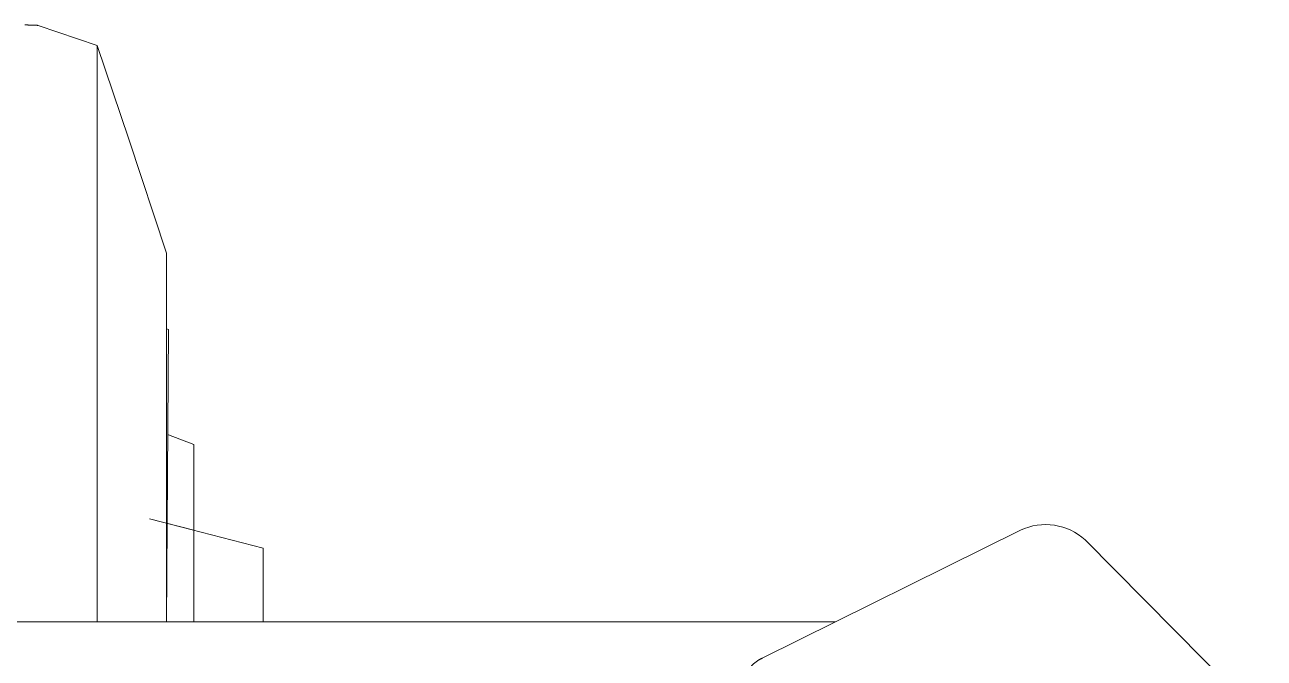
# Model space of a CAD drawing. Header units: millimetres. Extents: x 2179 to 48742, y 3478 to 161002.
# Drawn here: x 35116.9 to 35226.9, y 141753.3 to 141809.4 of the extents above; entities that cross this region are included whole.
import ezdxf

# ---------------------------------------------------------------- set-up
doc = ezdxf.new("R2010")
doc.units = ezdxf.units.MM
doc.layers.add('0-1', color=7, linetype='Continuous', lineweight=9)
doc.layers.add('2966-1_navrh dispozice stroju-HK_02_dwg-1', color=7, linetype='Continuous', lineweight=9, true_color=0x919191)

# ---------------------------------------------------------------- blocks, each defined once
blk = doc.blocks.new('2966-1_navrh dispozice stroju-HK_02_dwg-876232-1NP _ stroje')
at = {"layer": '0-1'}
for p, q in [((-59751.92, 57892.96), (-59754.01, 57867.45)), ((-59753.42, 57874.7), (-59800.7, 57796.04)), ((-59830.99, 57844.88), (-59835.21, 57841.3))]:
    blk.add_line(p, q, dxfattribs=at)
at = {"layer": '0-1', "flags": 128}
for points in [[(-59725.39, 57902.25), (-59726.29, 57902.79), (-59748.22, 57897.44)], [(-59787.18, 57818.54), (-59830.99, 57844.88), (-59822.41, 57842.99), (-59812.01, 57840.66), (-59784, 57823.82), (-59806.14, 57837.32), (-59806.28, 57837.21)], [(-59782.75, 57825.9), (-59796.23, 57834), (-59798.12, 57832.5)], [(-59789.72, 57830.08), (-59792.62, 57827.22), (-59785.17, 57834.54), (-59779.58, 57831.18)]]:
    blk.add_lwpolyline(points, dxfattribs=at)
at = {"layer": '0-1'}
blk.add_arc((-59746.69, 57892.4), 5.27, 106.9105, 173.866, dxfattribs=at)
for points, knots in [([(-59754.01, 57867.45), (-59754.05, 57866.98), (-59753.9, 57866.19), (-59753.65, 57865.62), (-59753.26, 57865.13), (-59752.75, 57864.77), (-59752.16, 57864.57), (-59751.37, 57864.52), (-59750.9, 57864.64)], [0, 0, 0, 0.189858, 0.315715, 0.439674, 0.561885, 0.68544, 0.81059, 1, 1, 1]), ([(-59835.21, 57841.3), (-59835.33, 57841.12), (-59835.53, 57840.81), (-59835.73, 57840.5), (-59835.86, 57840.32)], [0, 0, 0, 0.37499, 0.62499, 1, 1, 1])]:
    blk.add_open_spline(points, degree=2, knots=knots, dxfattribs=at)

msp = doc.modelspace()

# ---------------------------------------------------------------- block references
at = {"layer": '2966-1_navrh dispozice stroju-HK_02_dwg-1', "rotation": 301.0103595051887}
msp.add_blockref('2966-1_navrh dispozice stroju-HK_02_dwg-876232-1NP _ stroje', (16370.46, 60726.75), dxfattribs=at)

doc.saveas('drawing.dxf')
